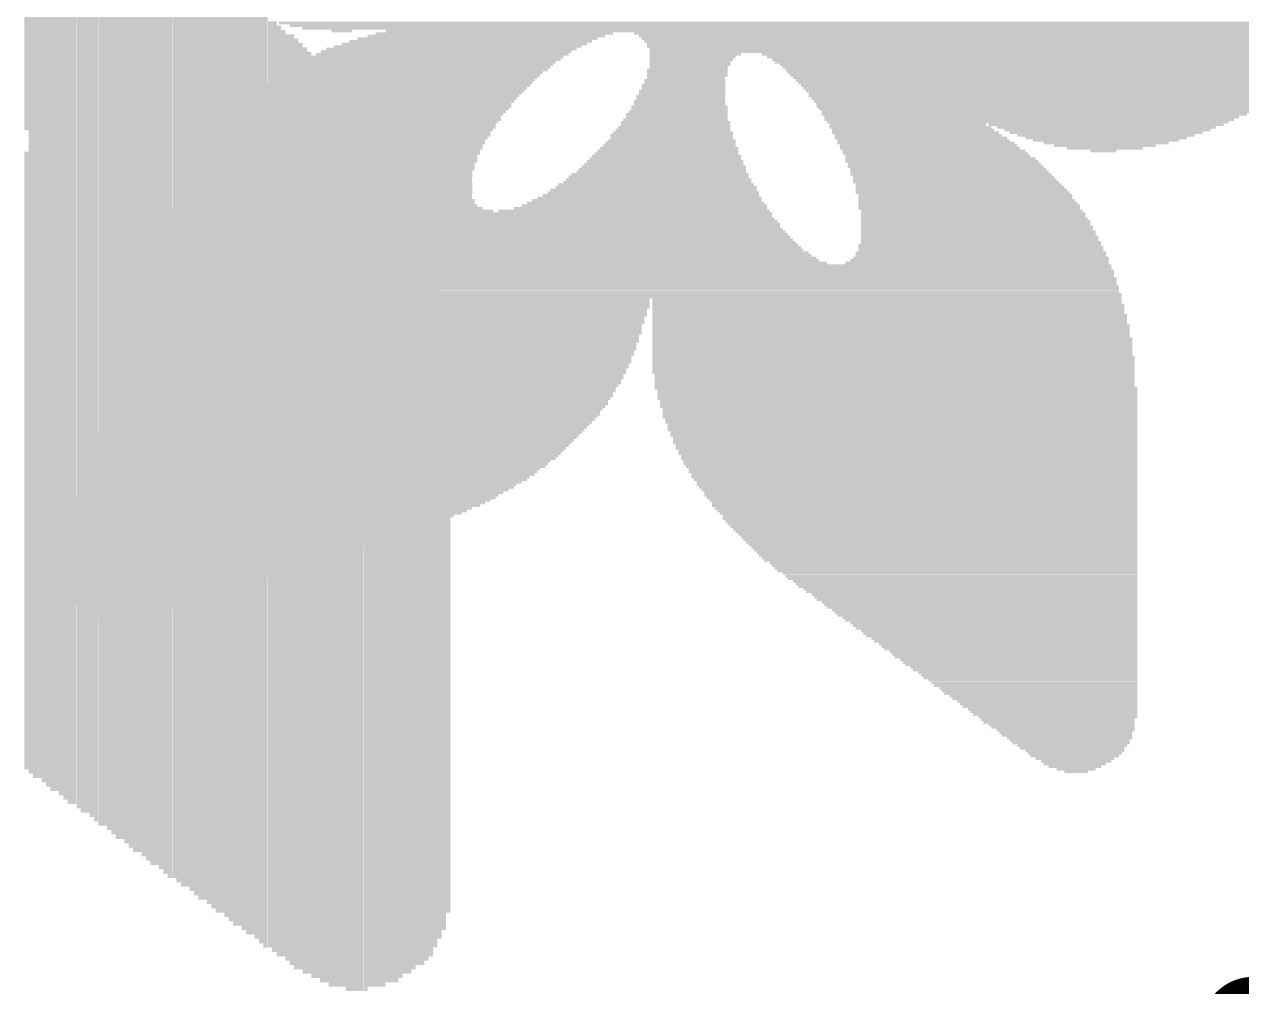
# Model space of a CAD drawing. Extents: x -0.4 to 20.3, y -0.1 to 16.7.
# Drawn here: x 17.669 to 19.447, y 12.722 to 14.128 of the extents above; entities that cross this region are included whole.
import ezdxf

# ---------------------------------------------------------------- set-up
doc = ezdxf.new("R2010")
doc.units = 0
for name, color, linetype in [('20', 53, 'CONTINUOUS'), ('21', 40, 'CONTINUOUS'), ('22', 6, 'CONTINUOUS')]:
    doc.layers.add(name, color=color, linetype=linetype)

# ---------------------------------------------------------------- blocks, each defined once
blk = doc.blocks.new('RECT')
blk.add_solid([(-0.5, -0.5), (0.5, -0.5), (-0.5, 0.5), (0.5, 0.5)])

msp = doc.modelspace()

# ---------------------------------------------------------------- linework, layer by layer
at = {"layer": '20'}
msp.add_arc((17.78, 13.97), 2.54, 0, 90, dxfattribs=at)
at = {"layer": '21', "const_width": 0.1524}
msp.add_lwpolyline([(19.4636, 12.0842), (19.4636, 12.6604)], dxfattribs=at)
at = {"layer": '21', "const_width": 0.0762}
msp.add_lwpolyline([(19.5017, 12.6604, 1), (19.4255, 12.6604)], format="xyb", dxfattribs=at)

# ---------------------------------------------------------------- block references
at = {"layer": '21'}
for p, xscale, yscale in [((18.8448, 14.1295), 1.6078, 0.0038), ((18.8506, 14.1257), 1.5887, 0.0038), ((18.8562, 14.1219), 1.5621, 0.0039), ((18.1324, 14.118), 0.0305, 0.0038), ((18.3553, 14.1142), 0.3467, 0.0038), ((18.9153, 14.118), 1.4364, 0.0038), ((19.0944, 14.1142), 1.0706, 0.0038), ((18.3115, 14.099), 0.3581, 0.0038), ((18.3209, 14.1028), 0.3543, 0.0038), ((18.3305, 14.1066), 0.3505, 0.0038), ((18.3438, 14.1104), 0.3467, 0.0038), ((19.0944, 14.1104), 1.0554, 0.0038), ((19.0944, 14.1066), 1.0478, 0.0038), ((19.0924, 14.1028), 1.0363, 0.0038), ((19.0924, 14.099), 1.0287, 0.0038), ((18.2695, 14.0799), 0.3734, 0.0038), ((18.2791, 14.0838), 0.3695, 0.0039), ((18.2848, 14.0876), 0.3657, 0.0038), ((18.2924, 14.0914), 0.3658, 0.0038), ((18.3019, 14.0952), 0.362, 0.0038), ((19.0906, 14.0952), 1.0249, 0.0038), ((19.0887, 14.0914), 1.0135, 0.0038), ((19.0868, 14.0876), 1.0097, 0.0038), ((18.6486, 14.0838), 0.1334, 0.0039), ((18.6448, 14.0799), 0.1258, 0.0038), ((19.1668, 14.0838), 0.842, 0.0039), ((19.1668, 14.0799), 0.8268, 0.0038), ((18.2429, 14.0609), 0.381, 0.0038), ((18.2467, 14.0647), 0.381, 0.0038), ((18.2524, 14.0685), 0.3772, 0.0038), ((18.2581, 14.0723), 0.3734, 0.0038), ((18.2657, 14.0761), 0.3734, 0.0038), ((18.6372, 14.0609), 0.1181, 0.0038), ((18.6429, 14.0761), 0.122, 0.0038), ((18.641, 14.0723), 0.1182, 0.0038), ((18.641, 14.0685), 0.1182, 0.0038), ((18.6391, 14.0647), 0.1143, 0.0038), ((19.1687, 14.0761), 0.8154, 0.0038), ((19.1668, 14.0723), 0.8039, 0.0038), ((19.1686, 14.0685), 0.7925, 0.0038), ((19.1687, 14.0647), 0.7848, 0.0038), ((19.1668, 14.0609), 0.7734, 0.0038), ((18.2219, 14.0457), 0.3848, 0.0039), ((18.2257, 14.0495), 0.3848, 0.0038), ((18.2314, 14.0533), 0.381, 0.0038), ((18.2352, 14.0571), 0.381, 0.0038), ((18.6334, 14.0457), 0.1181, 0.0039), ((18.6352, 14.0495), 0.1143, 0.0038), ((18.6372, 14.0571), 0.1181, 0.0038), ((18.6372, 14.0533), 0.1181, 0.0038), ((19.1668, 14.0571), 0.7658, 0.0038), ((19.1649, 14.0533), 0.7544, 0.0038), ((19.1649, 14.0495), 0.7468, 0.0038), ((19.1649, 14.0457), 0.7391, 0.0039), ((18.201, 14.0266), 0.3887, 0.0038), ((18.2048, 14.0304), 0.3887, 0.0038), ((18.2086, 14.0342), 0.3886, 0.0038), ((18.2143, 14.038), 0.3848, 0.0038), ((18.2181, 14.0418), 0.3848, 0.0038), ((18.6296, 14.0304), 0.1257, 0.0038), ((18.6296, 14.0266), 0.1257, 0.0038), ((18.6315, 14.038), 0.1219, 0.0038), ((18.6315, 14.0342), 0.1219, 0.0038), ((18.6334, 14.0418), 0.1181, 0.0038), ((19.163, 14.0418), 0.7277, 0.0038), ((19.163, 14.038), 0.7201, 0.0038), ((19.163, 14.0342), 0.7125, 0.0038), ((19.161, 14.0304), 0.7011, 0.0038), ((19.1611, 14.0266), 0.6934, 0.0038), ((18.1838, 14.0076), 0.3924, 0.0039), ((18.1857, 14.0114), 0.3886, 0.0038), ((18.1895, 14.0152), 0.3886, 0.0038), ((18.1933, 14.019), 0.3886, 0.0038), ((18.1971, 14.0228), 0.3886, 0.0038), ((18.6258, 14.0076), 0.1409, 0.0039), ((18.6258, 14.0152), 0.1333, 0.0038), ((18.6258, 14.0114), 0.1333, 0.0038), ((18.6276, 14.0228), 0.1295, 0.0038), ((18.6276, 14.019), 0.1295, 0.0038), ((19.1573, 14.0228), 0.6858, 0.0038), ((19.1554, 14.019), 0.6743, 0.0038), ((19.1554, 14.0152), 0.6667, 0.0038), ((19.1534, 14.0114), 0.6553, 0.0038), ((19.1497, 14.0076), 0.6477, 0.0039), ((18.1685, 13.9923), 0.3925, 0.0038), ((18.1724, 13.9961), 0.3924, 0.0038), ((18.1762, 13.9999), 0.3924, 0.0038), ((18.18, 14.0037), 0.3924, 0.0038), ((18.622, 13.9961), 0.1485, 0.0038), ((18.622, 13.9923), 0.1485, 0.0038), ((18.6239, 13.9999), 0.1447, 0.0038), ((18.6258, 14.0037), 0.1409, 0.0038), ((19.1478, 14.0037), 0.6363, 0.0038), ((19.1458, 13.9999), 0.6248, 0.0038), ((19.1439, 13.9961), 0.621, 0.0038), ((19.1401, 13.9923), 0.6058, 0.0038), ((18.1552, 13.9733), 0.3962, 0.0038), ((18.1591, 13.9771), 0.3963, 0.0038), ((18.1609, 13.9809), 0.3925, 0.0038), ((18.1629, 13.9847), 0.3963, 0.0038), ((18.1667, 13.9885), 0.3963, 0.0038), ((18.6163, 13.9733), 0.1677, 0.0038), ((18.6181, 13.9771), 0.1639, 0.0038), ((18.6201, 13.9847), 0.1601, 0.0038), ((18.6201, 13.9809), 0.1601, 0.0038), ((18.62, 13.9885), 0.1524, 0.0038), ((19.1363, 13.9885), 0.5982, 0.0038), ((19.1344, 13.9847), 0.5868, 0.0038), ((18.9591, 13.9809), 0.2286, 0.0038), ((18.9629, 13.9771), 0.2363, 0.0038), ((18.9668, 13.9733), 0.2363, 0.0038), ((19.2487, 13.9809), 0.3429, 0.0038), ((19.2487, 13.9771), 0.32, 0.0038), ((19.2506, 13.9733), 0.301, 0.0038), ((18.1419, 13.9542), 0.4, 0.0038), ((18.1438, 13.958), 0.3962, 0.0038), ((18.1495, 13.9656), 0.4, 0.0038), ((18.1476, 13.9618), 0.3962, 0.0038), ((18.1514, 13.9695), 0.3962, 0.0039), ((18.6125, 13.9542), 0.1905, 0.0038), ((18.6144, 13.958), 0.1867, 0.0038), ((18.6144, 13.9656), 0.1791, 0.0038), ((18.6144, 13.9618), 0.1791, 0.0038), ((18.6163, 13.9695), 0.1753, 0.0039), ((18.9705, 13.9695), 0.2439, 0.0039), ((18.9744, 13.9656), 0.2438, 0.0038), ((18.9782, 13.9618), 0.2514, 0.0038), ((18.982, 13.958), 0.2514, 0.0038), ((18.9858, 13.9542), 0.259, 0.0038), ((19.2487, 13.9695), 0.282, 0.0039), ((19.2487, 13.9656), 0.259, 0.0038), ((19.2487, 13.9618), 0.2362, 0.0038), ((19.2487, 13.958), 0.2134, 0.0038), ((19.2487, 13.9542), 0.1828, 0.0038), ((18.1324, 13.939), 0.4039, 0.0038), ((18.1343, 13.9428), 0.4001, 0.0038), ((18.1381, 13.9504), 0.4, 0.0038), ((18.1381, 13.9466), 0.4, 0.0038), ((18.6067, 13.939), 0.2096, 0.0038), ((18.6086, 13.9428), 0.2058, 0.0038), ((18.6105, 13.9466), 0.2019, 0.0038), ((18.6105, 13.9504), 0.1943, 0.0038), ((18.9916, 13.9466), 0.2629, 0.0038), ((18.9897, 13.9504), 0.2591, 0.0038), ((18.9973, 13.9428), 0.2667, 0.0038), ((18.9992, 13.939), 0.2705, 0.0038), ((19.2468, 13.9504), 0.1486, 0.0038), ((19.2468, 13.9466), 0.1105, 0.0038), ((19.2448, 13.9428), 0.0381, 0.0038), ((18.1228, 13.9199), 0.4077, 0.0038), ((18.1267, 13.9275), 0.4077, 0.0038), ((18.1248, 13.9237), 0.4039, 0.0038), ((18.1286, 13.9314), 0.4039, 0.0039), ((18.1304, 13.9352), 0.4001, 0.0038), ((18.6029, 13.9199), 0.24, 0.0038), ((18.6029, 13.9237), 0.2324, 0.0038), ((18.6048, 13.9275), 0.2286, 0.0038), ((18.6048, 13.9314), 0.221, 0.0039), ((18.6067, 13.9352), 0.2172, 0.0038), ((19.0068, 13.9314), 0.2781, 0.0039), ((19.0086, 13.9275), 0.2819, 0.0038), ((19.003, 13.9352), 0.2705, 0.0038), ((19.0125, 13.9237), 0.2819, 0.0038), ((19.0144, 13.9199), 0.2858, 0.0038), ((18.1152, 13.9009), 0.4153, 0.0038), ((18.1172, 13.9085), 0.4115, 0.0038), ((18.1172, 13.9047), 0.4115, 0.0038), ((18.1191, 13.9123), 0.4077, 0.0038), ((18.1228, 13.9161), 0.4077, 0.0038), ((18.5953, 13.9009), 0.2705, 0.0038), ((18.5953, 13.9047), 0.2629, 0.0038), ((18.5971, 13.9085), 0.2591, 0.0038), ((18.5991, 13.9123), 0.2476, 0.0038), ((18.601, 13.9161), 0.2438, 0.0038), ((19.0182, 13.9161), 0.2858, 0.0038), ((19.0201, 13.9123), 0.2896, 0.0038), ((19.022, 13.9085), 0.2934, 0.0038), ((19.0258, 13.9047), 0.2934, 0.0038), ((19.0277, 13.9009), 0.2972, 0.0038), ((18.1115, 13.8856), 0.4229, 0.0038), ((18.1134, 13.8933), 0.4191, 0.0039), ((18.1134, 13.8894), 0.4191, 0.0038), ((18.1152, 13.8971), 0.4153, 0.0038), ((18.5877, 13.8856), 0.301, 0.0038), ((18.5915, 13.8894), 0.2934, 0.0038), ((18.5915, 13.8933), 0.2857, 0.0039), ((18.5934, 13.8971), 0.2743, 0.0038), ((19.0296, 13.8971), 0.301, 0.0038), ((19.0334, 13.8933), 0.301, 0.0039), ((19.0353, 13.8894), 0.3048, 0.0038), ((19.0372, 13.8856), 0.3086, 0.0038), ((18.1095, 13.8704), 0.4344, 0.0038), ((18.1095, 13.8666), 0.4344, 0.0038), ((18.1095, 13.878), 0.4268, 0.0038), ((18.1095, 13.8742), 0.4268, 0.0038), ((18.1115, 13.8818), 0.4229, 0.0038), ((18.5763, 13.8666), 0.3467, 0.0038), ((18.5782, 13.8704), 0.3353, 0.0038), ((18.582, 13.8742), 0.3277, 0.0038), ((18.5839, 13.878), 0.3163, 0.0038), ((18.5877, 13.8818), 0.3086, 0.0038), ((19.0391, 13.8818), 0.3125, 0.0038), ((19.043, 13.878), 0.3125, 0.0038), ((19.043, 13.8742), 0.3125, 0.0038), ((19.0449, 13.8704), 0.3163, 0.0038), ((19.0467, 13.8666), 0.3201, 0.0038), ((18.3209, 13.8475), 0.8801, 0.0038), ((18.119, 13.8552), 0.4686, 0.0039), ((18.3229, 13.8513), 0.8763, 0.0038), ((18.1095, 13.8628), 0.442, 0.0038), ((18.1133, 13.859), 0.4496, 0.0038), ((18.5591, 13.8552), 0.3962, 0.0039), ((18.5686, 13.859), 0.3696, 0.0038), ((18.5744, 13.8628), 0.3581, 0.0038), ((19.0487, 13.8628), 0.3239, 0.0038), ((19.0487, 13.859), 0.3239, 0.0038), ((19.0525, 13.8552), 0.3238, 0.0039), ((19.0544, 13.8513), 0.3276, 0.0038), ((19.0544, 13.8475), 0.3276, 0.0038), ((18.3248, 13.8361), 0.8953, 0.0038), ((18.3248, 13.8323), 0.8953, 0.0038), ((18.3248, 13.8399), 0.8877, 0.0038), ((18.3229, 13.8437), 0.8839, 0.0038), ((19.0563, 13.8437), 0.3314, 0.0038), ((19.0582, 13.8399), 0.3352, 0.0038), ((19.0582, 13.8361), 0.3352, 0.0038), ((19.0601, 13.8323), 0.339, 0.0038), ((18.3286, 13.8171), 0.9182, 0.0039), ((18.3305, 13.8132), 0.922, 0.0038), ((18.3248, 13.8285), 0.903, 0.0038), ((18.3267, 13.8247), 0.9068, 0.0038), ((18.3286, 13.8209), 0.9106, 0.0038), ((19.0601, 13.8285), 0.339, 0.0038), ((19.062, 13.8247), 0.3429, 0.0038), ((19.062, 13.8209), 0.3429, 0.0038), ((19.064, 13.8171), 0.3467, 0.0039), ((19.064, 13.8132), 0.3467, 0.0038), ((18.3382, 13.7942), 0.9525, 0.0038), ((18.3324, 13.8056), 0.9334, 0.0038), ((18.3343, 13.8018), 0.9372, 0.0038), ((18.3362, 13.798), 0.941, 0.0038), ((18.3324, 13.8094), 0.9258, 0.0038), ((19.0658, 13.7942), 0.3658, 0.0038), ((19.0639, 13.8056), 0.3544, 0.0038), ((19.0658, 13.8018), 0.3582, 0.0038), ((19.0658, 13.798), 0.3582, 0.0038), ((19.0659, 13.8094), 0.3505, 0.0038), ((18.3438, 13.7828), 0.9716, 0.0038), ((18.3495, 13.779), 0.983, 0.0039), ((18.3438, 13.7866), 0.9639, 0.0038), ((18.3401, 13.7904), 0.9563, 0.0038), ((19.0601, 13.779), 0.3848, 0.0039), ((19.0639, 13.7828), 0.3772, 0.0038), ((19.0658, 13.7866), 0.3734, 0.0038), ((19.0658, 13.7904), 0.3658, 0.0038), ((18.5553, 13.7599), 1.4097, 0.0038), ((18.5553, 13.7713), 1.4021, 0.0038), ((18.5572, 13.7675), 1.4059, 0.0038), ((18.5572, 13.7637), 1.4059, 0.0038), ((18.5572, 13.7751), 1.3983, 0.0038), ((18.5553, 13.7485), 1.4173, 0.0038), ((18.5572, 13.7447), 1.4211, 0.0038), ((18.5572, 13.7409), 1.4211, 0.0039), ((18.5572, 13.7561), 1.4135, 0.0038), ((18.5572, 13.7523), 1.4135, 0.0038), ((18.2105, 13.7256), 0.7429, 0.0038), ((18.5553, 13.737), 1.4249, 0.0038), ((18.5572, 13.7332), 1.4288, 0.0038), ((18.5572, 13.7294), 1.4288, 0.0038), ((18.9287, 13.7256), 0.6858, 0.0038), ((18.2066, 13.7104), 0.7429, 0.0038), ((18.2066, 13.7066), 0.7429, 0.0038), ((18.2086, 13.7142), 0.7467, 0.0038), ((18.2105, 13.7218), 0.7429, 0.0038), ((18.2105, 13.718), 0.7429, 0.0038), ((18.9287, 13.7218), 0.6858, 0.0038), ((18.9306, 13.718), 0.6896, 0.0038), ((18.9306, 13.7142), 0.6896, 0.0038), ((18.9306, 13.7104), 0.6896, 0.0038), ((18.9306, 13.7066), 0.6896, 0.0038), ((18.199, 13.6875), 0.7429, 0.0038), ((18.201, 13.6913), 0.7467, 0.0038), ((18.2048, 13.7027), 0.7467, 0.0039), ((18.2029, 13.6989), 0.7429, 0.0038), ((18.2029, 13.6951), 0.7429, 0.0038), ((18.9325, 13.7027), 0.6934, 0.0039), ((18.9325, 13.6989), 0.6934, 0.0038), ((18.9325, 13.6951), 0.6934, 0.0038), ((18.9325, 13.6913), 0.6934, 0.0038), ((18.9344, 13.6875), 0.6972, 0.0038), ((18.1972, 13.6761), 0.7467, 0.0038), ((18.1953, 13.6723), 0.7429, 0.0038), ((18.199, 13.6837), 0.7429, 0.0038), ((18.199, 13.6799), 0.7429, 0.0038), ((18.9344, 13.6837), 0.6972, 0.0038), ((18.9344, 13.6799), 0.6972, 0.0038), ((18.9344, 13.6761), 0.6972, 0.0038), ((18.9344, 13.6723), 0.6972, 0.0038), ((18.1895, 13.6532), 0.7468, 0.0038), ((18.1933, 13.6646), 0.7468, 0.0039), ((18.1914, 13.6608), 0.743, 0.0038), ((18.1914, 13.657), 0.743, 0.0038), ((18.1953, 13.6685), 0.7429, 0.0038), ((18.9363, 13.6685), 0.701, 0.0038), ((18.9363, 13.6646), 0.701, 0.0039), ((18.9363, 13.6608), 0.701, 0.0038), ((18.9363, 13.657), 0.701, 0.0038), ((18.9363, 13.6532), 0.701, 0.0038), ((18.1838, 13.6418), 0.743, 0.0038), ((18.1838, 13.638), 0.743, 0.0038), ((18.1838, 13.6342), 0.743, 0.0038), ((18.1876, 13.6494), 0.743, 0.0038), ((18.1876, 13.6456), 0.743, 0.0038), ((18.9363, 13.6494), 0.701, 0.0038), ((18.9363, 13.6456), 0.701, 0.0038), ((18.9382, 13.6418), 0.7048, 0.0038), ((18.9382, 13.638), 0.7048, 0.0038), ((18.9382, 13.6342), 0.7048, 0.0038), ((18.1762, 13.6189), 0.743, 0.0038), ((18.18, 13.6304), 0.743, 0.0038), ((18.18, 13.6265), 0.743, 0.0039), ((18.1781, 13.6227), 0.7392, 0.0038), ((18.9382, 13.6304), 0.7048, 0.0038), ((18.9382, 13.6265), 0.7048, 0.0039), ((18.9382, 13.6227), 0.7048, 0.0038), ((18.9382, 13.6189), 0.7048, 0.0038), ((18.1685, 13.5999), 0.7353, 0.0038), ((18.1705, 13.6075), 0.7391, 0.0038), ((18.1705, 13.6037), 0.7391, 0.0038), ((18.1743, 13.6151), 0.7391, 0.0038), ((18.1743, 13.6113), 0.7391, 0.0038), ((18.9401, 13.6151), 0.701, 0.0038), ((18.9401, 13.6113), 0.701, 0.0038), ((18.9401, 13.6075), 0.701, 0.0038), ((18.9401, 13.6037), 0.701, 0.0038), ((18.9401, 13.5999), 0.701, 0.0038), ((18.1609, 13.5846), 0.7353, 0.0038), ((18.1591, 13.5808), 0.7315, 0.0038), ((18.1648, 13.5961), 0.7353, 0.0038), ((18.1648, 13.5923), 0.7353, 0.0038), ((18.1629, 13.5884), 0.7315, 0.0039), ((18.942, 13.5961), 0.7048, 0.0038), ((18.9439, 13.5923), 0.701, 0.0038), ((18.9439, 13.5884), 0.701, 0.0039), ((18.9439, 13.5846), 0.701, 0.0038), ((18.9439, 13.5808), 0.701, 0.0038), ((18.1533, 13.5694), 0.7277, 0.0038), ((18.1515, 13.5656), 0.7239, 0.0038), ((18.1553, 13.5732), 0.7315, 0.0038), ((18.1572, 13.577), 0.7277, 0.0038), ((18.9458, 13.577), 0.6972, 0.0038), ((18.9458, 13.5732), 0.6972, 0.0038), ((18.9458, 13.5694), 0.6972, 0.0038), ((18.9477, 13.5656), 0.6934, 0.0038), ((18.1419, 13.5503), 0.7201, 0.0039), ((18.14, 13.5465), 0.7163, 0.0038), ((18.1457, 13.5542), 0.72, 0.0038), ((18.1477, 13.5618), 0.7239, 0.0038), ((18.1477, 13.558), 0.7239, 0.0038), ((18.9477, 13.5618), 0.6934, 0.0038), ((18.9477, 13.558), 0.6934, 0.0038), ((18.9477, 13.5542), 0.6934, 0.0038), ((18.9496, 13.5503), 0.6896, 0.0039), ((18.9496, 13.5465), 0.6896, 0.0038), ((18.1267, 13.5275), 0.7049, 0.0038), ((18.1304, 13.5313), 0.7049, 0.0038), ((18.1343, 13.5389), 0.7125, 0.0038), ((18.1324, 13.5351), 0.7087, 0.0038), ((18.138, 13.5427), 0.7125, 0.0038), ((18.9515, 13.5427), 0.6858, 0.0038), ((18.9515, 13.5389), 0.6858, 0.0038), ((18.9515, 13.5351), 0.6858, 0.0038), ((18.9534, 13.5313), 0.682, 0.0038), ((18.9534, 13.5275), 0.682, 0.0038), ((18.119, 13.5161), 0.6972, 0.0038), ((18.1171, 13.5122), 0.6934, 0.0039), ((18.1228, 13.5199), 0.6973, 0.0038), ((18.1248, 13.5237), 0.7011, 0.0038), ((18.9553, 13.5237), 0.6782, 0.0038), ((18.9553, 13.5199), 0.6782, 0.0038), ((18.9553, 13.5161), 0.6782, 0.0038), ((18.9572, 13.5122), 0.6744, 0.0039), ((18.1038, 13.4932), 0.682, 0.0038), ((18.1114, 13.5046), 0.6896, 0.0038), ((18.1095, 13.5008), 0.6858, 0.0038), ((18.1076, 13.497), 0.682, 0.0038), ((18.1152, 13.5084), 0.6896, 0.0038), ((18.9572, 13.5084), 0.6744, 0.0038), ((18.9592, 13.5046), 0.6705, 0.0038), ((18.9592, 13.5008), 0.6705, 0.0038), ((18.9611, 13.497), 0.6667, 0.0038), ((18.9611, 13.4932), 0.6667, 0.0038), ((18.0905, 13.478), 0.6629, 0.0038), ((18.0886, 13.4741), 0.6591, 0.0039), ((18.0943, 13.4818), 0.6705, 0.0038), ((18.1, 13.4894), 0.6744, 0.0038), ((18.0981, 13.4856), 0.6706, 0.0038), ((18.9629, 13.4894), 0.6629, 0.0038), ((18.9629, 13.4856), 0.6629, 0.0038), ((18.9649, 13.4818), 0.6591, 0.0038), ((18.9668, 13.478), 0.6553, 0.0038), ((18.9668, 13.4741), 0.6553, 0.0039), ((18.0734, 13.4589), 0.6439, 0.0038), ((18.0847, 13.4703), 0.6591, 0.0038), ((18.081, 13.4665), 0.6515, 0.0038), ((18.0791, 13.4627), 0.6477, 0.0038), ((18.9687, 13.4703), 0.6515, 0.0038), ((18.9687, 13.4665), 0.6515, 0.0038), ((18.9705, 13.4627), 0.6477, 0.0038), ((18.9725, 13.4589), 0.6439, 0.0038), ((18.0619, 13.4475), 0.6286, 0.0038), ((18.0581, 13.4437), 0.621, 0.0038), ((18.0543, 13.4399), 0.6134, 0.0038), ((18.0695, 13.4551), 0.6362, 0.0038), ((18.0676, 13.4513), 0.6324, 0.0038), ((18.9725, 13.4551), 0.6439, 0.0038), ((18.9744, 13.4513), 0.6401, 0.0038), ((18.9763, 13.4475), 0.6363, 0.0038), ((18.9782, 13.4437), 0.6324, 0.0038), ((18.9782, 13.4399), 0.6324, 0.0038), ((18.0371, 13.4246), 0.5944, 0.0038), ((18.0314, 13.4208), 0.583, 0.0038), ((18.0505, 13.436), 0.6135, 0.0039), ((18.0466, 13.4322), 0.6058, 0.0038), ((18.0428, 13.4284), 0.5982, 0.0038), ((18.9801, 13.436), 0.6286, 0.0039), ((18.982, 13.4322), 0.6248, 0.0038), ((18.9839, 13.4284), 0.621, 0.0038), ((18.9839, 13.4246), 0.621, 0.0038), ((18.9858, 13.4208), 0.6172, 0.0038), ((18.0219, 13.4132), 0.5715, 0.0038), ((18.0161, 13.4094), 0.5601, 0.0038), ((18.0124, 13.4056), 0.5525, 0.0038), ((18.0276, 13.417), 0.5753, 0.0038), ((18.9877, 13.417), 0.6134, 0.0038), ((18.9896, 13.4132), 0.6096, 0.0038), ((18.9915, 13.4094), 0.6058, 0.0038), ((18.9915, 13.4056), 0.6058, 0.0038), ((17.98, 13.3865), 0.5029, 0.0038), ((17.999, 13.3979), 0.5334, 0.0039), ((17.9933, 13.3941), 0.522, 0.0038), ((17.9876, 13.3903), 0.5106, 0.0038), ((18.0066, 13.4018), 0.541, 0.0038), ((18.9934, 13.4018), 0.602, 0.0038), ((18.9953, 13.3979), 0.5982, 0.0039), ((18.9973, 13.3941), 0.5943, 0.0038), ((18.9992, 13.3903), 0.5905, 0.0038), ((19.001, 13.3865), 0.5867, 0.0038), ((17.9609, 13.3751), 0.4724, 0.0038), ((17.9552, 13.3713), 0.461, 0.0038), ((17.9476, 13.3675), 0.4458, 0.0038), ((17.9743, 13.3827), 0.4915, 0.0038), ((17.9686, 13.3789), 0.4801, 0.0038), ((19.003, 13.3827), 0.5829, 0.0038), ((19.0049, 13.3789), 0.5791, 0.0038), ((19.0068, 13.3751), 0.5753, 0.0038), ((19.0086, 13.3713), 0.5715, 0.0038), ((19.0106, 13.3675), 0.5677, 0.0038), ((17.9286, 13.356), 0.4153, 0.0038), ((17.9228, 13.3522), 0.4038, 0.0038), ((17.9419, 13.3637), 0.4343, 0.0038), ((17.9362, 13.3598), 0.4229, 0.0039), ((19.0125, 13.3637), 0.5639, 0.0038), ((19.0144, 13.3598), 0.5601, 0.0039), ((19.0163, 13.356), 0.5562, 0.0038), ((19.0182, 13.3522), 0.5524, 0.0038), ((17.9171, 13.3484), 0.3924, 0.0038), ((17.9114, 13.3446), 0.381, 0.0038), ((17.9057, 13.3408), 0.3696, 0.0038), ((17.9, 13.337), 0.3581, 0.0038), ((17.8942, 13.3332), 0.3467, 0.0038), ((19.0201, 13.3484), 0.5486, 0.0038), ((19.022, 13.3446), 0.5448, 0.0038), ((19.0258, 13.3408), 0.5372, 0.0038), ((19.0277, 13.337), 0.5334, 0.0038), ((19.0296, 13.3332), 0.5296, 0.0038), ((17.8828, 13.3256), 0.3238, 0.0038), ((17.8886, 13.3294), 0.3353, 0.0038), ((17.879, 13.3217), 0.3086, 0.0039), ((17.8733, 13.3179), 0.2972, 0.0038), ((17.8676, 13.3141), 0.2857, 0.0038), ((19.0315, 13.3294), 0.5258, 0.0038), ((19.0354, 13.3256), 0.5181, 0.0038), ((19.0373, 13.3217), 0.5143, 0.0039), ((19.0391, 13.3179), 0.5105, 0.0038), ((19.043, 13.3141), 0.5029, 0.0038), ((17.8619, 13.3103), 0.2743, 0.0038), ((17.8524, 13.3027), 0.2477, 0.0038), ((17.8581, 13.3065), 0.2591, 0.0038), ((17.8485, 13.2989), 0.2324, 0.0038), ((19.0449, 13.3103), 0.4991, 0.0038), ((19.0467, 13.3065), 0.4953, 0.0038), ((19.0506, 13.3027), 0.4877, 0.0038), ((19.0525, 13.2989), 0.4839, 0.0038), ((17.8447, 13.2951), 0.2172, 0.0038), ((17.839, 13.2913), 0.2058, 0.0038), ((17.8352, 13.2875), 0.1905, 0.0038), ((17.8314, 13.2837), 0.1753, 0.0039), ((17.8276, 13.2798), 0.16, 0.0038), ((19.0563, 13.2951), 0.4762, 0.0038), ((19.0582, 13.2913), 0.4724, 0.0038), ((19.0601, 13.2875), 0.4686, 0.0038), ((19.0639, 13.2837), 0.461, 0.0039), ((19.0658, 13.2798), 0.4572, 0.0038), ((17.8238, 13.276), 0.1447, 0.0038), ((17.82, 13.2722), 0.1295, 0.0038), ((17.818, 13.2684), 0.1105, 0.0038), ((17.8143, 13.2646), 0.0953, 0.0038), ((17.8104, 13.2608), 0.0724, 0.0038), ((19.0677, 13.276), 0.4534, 0.0038), ((19.0715, 13.2722), 0.4458, 0.0038), ((19.0735, 13.2684), 0.4419, 0.0038), ((19.0754, 13.2646), 0.4381, 0.0038), ((19.0792, 13.2608), 0.4305, 0.0038), ((17.8086, 13.257), 0.0457, 0.0038), ((19.0811, 13.257), 0.4267, 0.0038), ((19.0848, 13.2532), 0.4191, 0.0038), ((19.0868, 13.2494), 0.4153, 0.0038), ((19.0887, 13.2456), 0.4115, 0.0039), ((19.0925, 13.2417), 0.4038, 0.0038), ((19.0944, 13.2379), 0.4, 0.0038), ((19.0963, 13.2341), 0.3962, 0.0038), ((19.1001, 13.2303), 0.3886, 0.0038), ((19.102, 13.2265), 0.3848, 0.0038), ((19.1058, 13.2227), 0.3772, 0.0038), ((19.1077, 13.2189), 0.3734, 0.0038), ((19.1096, 13.2151), 0.3696, 0.0038), ((19.1135, 13.2113), 0.3619, 0.0038), ((19.1153, 13.2075), 0.3581, 0.0039), ((19.1173, 13.2036), 0.3543, 0.0038), ((19.1211, 13.1998), 0.3467, 0.0038), ((19.1229, 13.196), 0.3429, 0.0038), ((19.1249, 13.1922), 0.3391, 0.0038), ((19.1287, 13.1884), 0.3315, 0.0038), ((19.1306, 13.1846), 0.3276, 0.0038), ((19.1344, 13.1808), 0.32, 0.0038), ((19.1363, 13.177), 0.3162, 0.0038), ((19.1382, 13.1732), 0.3124, 0.0038), ((19.142, 13.1694), 0.3048, 0.0039), ((19.1439, 13.1655), 0.301, 0.0038), ((19.1458, 13.1617), 0.2972, 0.0038), ((19.1497, 13.1579), 0.2895, 0.0038), ((19.1516, 13.1541), 0.2857, 0.0038), ((19.1534, 13.1503), 0.2819, 0.0038), ((19.1573, 13.1465), 0.2743, 0.0038), ((19.1592, 13.1427), 0.2705, 0.0038), ((19.163, 13.1389), 0.2629, 0.0038), ((19.1649, 13.1351), 0.2591, 0.0038), ((19.1668, 13.1313), 0.2553, 0.0039), ((19.1706, 13.1274), 0.2476, 0.0038), ((19.1725, 13.1236), 0.2438, 0.0038), ((19.1744, 13.1198), 0.24, 0.0038), ((19.1782, 13.116), 0.2324, 0.0038), ((19.1782, 13.1122), 0.2248, 0.0038), ((19.1801, 13.1084), 0.221, 0.0038), ((19.1839, 13.1046), 0.2134, 0.0038), ((19.1859, 13.1008), 0.2095, 0.0038), ((19.1897, 13.097), 0.2019, 0.0038), ((19.1897, 13.0932), 0.1943, 0.0039), ((19.1915, 13.0893), 0.1905, 0.0038), ((19.1954, 13.0855), 0.1829, 0.0038), ((19.1954, 13.0817), 0.1753, 0.0038), ((19.1973, 13.0779), 0.1715, 0.0038), ((19.1992, 13.0741), 0.16, 0.0038), ((19.1992, 13.0703), 0.1524, 0.0038), ((19.203, 13.0665), 0.1448, 0.0038), ((19.203, 13.0627), 0.1372, 0.0038), ((19.203, 13.0589), 0.1295, 0.0038), ((19.203, 13.0551), 0.1143, 0.0039), ((19.2049, 13.0512), 0.1029, 0.0038), ((19.203, 13.0474), 0.0914, 0.0038), ((19.203, 13.0436), 0.0762, 0.0038), ((19.2049, 13.0398), 0.0572, 0.0038), ((19.2049, 13.036), 0.0343, 0.0038)]:
    msp.add_blockref('RECT', p, dxfattribs=dict(at, xscale=xscale, yscale=yscale))
at = {"layer": '22', "rotation": 90}
for p, xscale, yscale in [((17.9261, 13.6874), 1.6764, 0.0063), ((17.9324, 13.6874), 1.6764, 0.0064), ((17.8816, 13.6938), 1.6256, 0.0064), ((17.888, 13.6938), 1.6256, 0.0063), ((17.8943, 13.6938), 1.6383, 0.0064), ((17.9007, 13.6906), 1.6446, 0.0063), ((17.907, 13.6906), 1.6446, 0.0064), ((17.9134, 13.6906), 1.6574, 0.0063), ((17.9197, 13.6875), 1.6637, 0.0064), ((17.8372, 13.7065), 1.5748, 0.0063), ((17.8435, 13.7033), 1.5812, 0.0064), ((17.8498, 13.7002), 1.5875, 0.0063), ((17.8562, 13.7001), 1.6002, 0.0064), ((17.8626, 13.7001), 1.6002, 0.0063), ((17.8689, 13.697), 1.6065, 0.0064), ((17.8753, 13.6938), 1.6129, 0.0063), ((17.6721, 14.224), 0.5016, 0.0063), ((17.6784, 13.7541), 1.4414, 0.0064), ((17.6848, 13.7509), 1.4478, 0.0063), ((17.6911, 13.7509), 1.4478, 0.0064), ((17.6974, 13.7477), 1.4541, 0.0063), ((17.7038, 13.7446), 1.4605, 0.0064), ((17.7102, 13.7414), 1.4668, 0.0063), ((17.7165, 13.7414), 1.4668, 0.0064), ((17.7229, 13.7382), 1.4732, 0.0063), ((17.7292, 13.7351), 1.4795, 0.0064), ((17.7355, 13.7319), 1.4859, 0.0063), ((17.7419, 13.7319), 1.4859, 0.0064), ((17.7483, 13.7287), 1.4922, 0.0063), ((17.7546, 13.7255), 1.4986, 0.0064), ((17.761, 13.7255), 1.4986, 0.0063), ((17.7673, 13.7256), 1.5113, 0.0064), ((17.7736, 13.7224), 1.5177, 0.0063), ((17.78, 13.7192), 1.524, 0.0064), ((17.7864, 13.7192), 1.524, 0.0063), ((17.7927, 13.716), 1.5304, 0.0064), ((17.7991, 13.7129), 1.5367, 0.0063), ((17.8054, 13.7128), 1.5494, 0.0064), ((17.8117, 13.7128), 1.5494, 0.0063), ((17.8181, 13.7096), 1.5557, 0.0064), ((17.8245, 13.7065), 1.5621, 0.0063), ((17.8308, 13.7033), 1.5684, 0.0064), ((17.9388, 13.5191), 1.3525, 0.0063), ((17.9451, 13.5128), 1.3526, 0.0064), ((17.9515, 13.5065), 1.3525, 0.0063), ((17.9578, 13.5065), 1.3525, 0.0064), ((17.9642, 13.5001), 1.3526, 0.0063), ((17.9705, 13.4938), 1.3525, 0.0064), ((17.9769, 13.4906), 1.3589, 0.0063), ((17.9832, 13.4874), 1.3526, 0.0064), ((17.9896, 13.4811), 1.3525, 0.0063), ((17.9959, 13.4779), 1.3589, 0.0064), ((18.0023, 13.4747), 1.3526, 0.0063), ((18.0086, 13.4684), 1.3525, 0.0064), ((18.015, 13.4652), 1.3589, 0.0063), ((18.0213, 13.4588), 1.3589, 0.0064), ((18.0277, 13.4557), 1.3525, 0.0063), ((18.034, 13.4525), 1.3589, 0.0064), ((18.0404, 13.4462), 1.3589, 0.0063), ((18.0467, 13.443), 1.3525, 0.0064), ((18.0531, 13.4366), 1.3526, 0.0063), ((18.0594, 13.4335), 1.3589, 0.0064), ((18.0658, 13.4271), 1.3589, 0.0063), ((18.0721, 13.4239), 1.3526, 0.0064), ((18.0785, 13.4176), 1.3525, 0.0063), ((18.0848, 13.4144), 1.3462, 0.0064), ((18.0912, 13.408), 1.3462, 0.0063), ((18.0975, 13.4049), 1.3399, 0.0064), ((18.1039, 13.3985), 1.3398, 0.0063), ((18.1102, 13.3954), 1.3335, 0.0064), ((18.1166, 13.389), 1.3335, 0.0063), ((18.1229, 13.3858), 1.3272, 0.0064), ((18.1293, 13.3826), 1.3208, 0.0063), ((18.1356, 13.3795), 1.3145, 0.0064), ((18.142, 13.3731), 1.3144, 0.0063), ((18.1483, 13.3668), 1.3017, 0.0064), ((18.1547, 13.3636), 1.2954, 0.0063), ((18.161, 13.3604), 1.289, 0.0064), ((18.1674, 13.3541), 1.2763, 0.0063), ((18.1737, 13.3541), 1.2637, 0.0064), ((18.1801, 13.3477), 1.251, 0.0063), ((18.1864, 13.3445), 1.2446, 0.0064), ((17.6721, 13.4906), 0.9017, 0.0063), ((18.1928, 13.3382), 1.2319, 0.0063), ((18.1991, 13.335), 1.2128, 0.0064), ((18.2055, 13.3287), 1.2001, 0.0063), ((18.2118, 13.3223), 1.1874, 0.0064), ((18.2182, 13.3191), 1.1684, 0.0063), ((18.2245, 13.316), 1.1493, 0.0064), ((18.2309, 13.3064), 1.1303, 0.0063), ((18.2372, 13.3033), 1.1113, 0.0064), ((18.2436, 13.2969), 1.0858, 0.0063), ((18.2499, 13.2874), 1.0668, 0.0064), ((18.2563, 13.281), 1.0414, 0.0063), ((18.2626, 13.2715), 1.0096, 0.0064), ((18.269, 13.2652), 0.9715, 0.0063), ((18.2753, 13.2557), 0.9271, 0.0064), ((18.2817, 13.243), 0.8763, 0.0063), ((18.288, 13.2271), 0.7937, 0.0064)]:
    msp.add_blockref('RECT', p, dxfattribs=dict(at, xscale=xscale, yscale=yscale))

doc.saveas('drawing.dxf')
